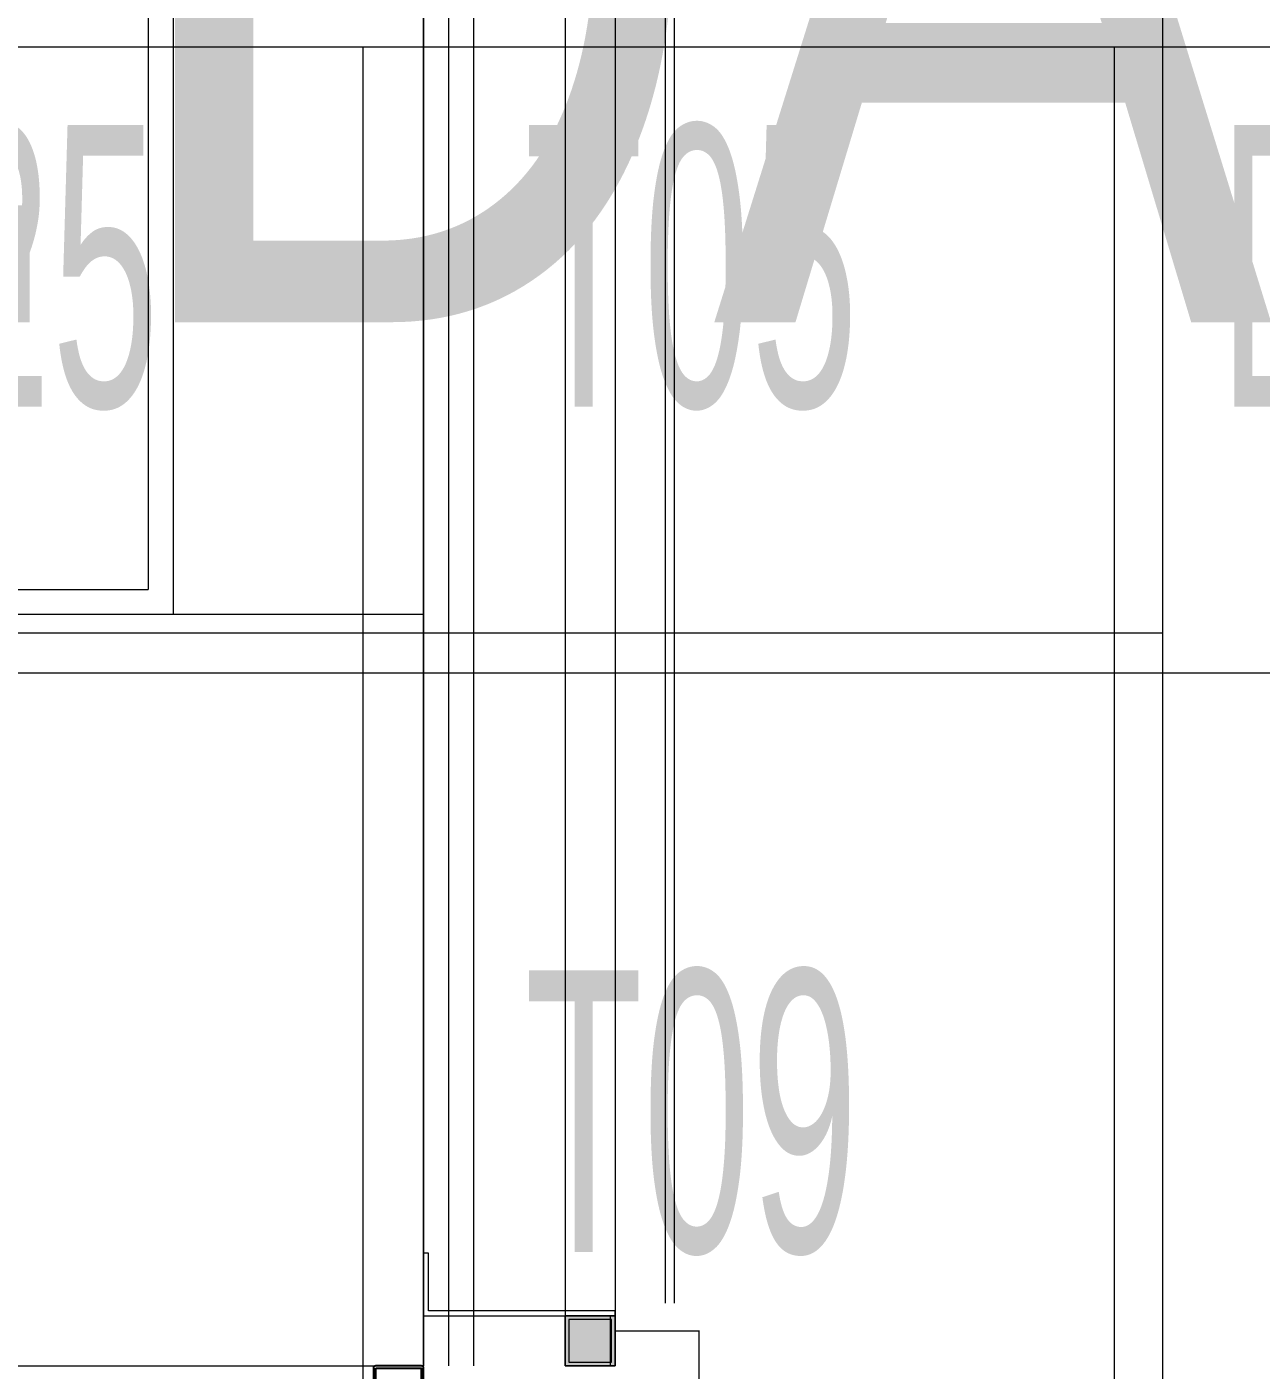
# Model space of a CAD drawing. Extents: x -9058 to 11890, y 0 to 4205.
# Drawn here: x 3893.4 to 3991.9, y 2915.5 to 3022.8 of the extents above; entities that cross this region are included whole.
import ezdxf
from ezdxf.enums import TextEntityAlignment as Align

# ---------------------------------------------------------------- set-up
doc = ezdxf.new("R2010")
doc.units = 0
doc.header["$MEASUREMENT"] = 0
doc.layers.get('0').update_dxf_attribs({"color": 9, "lineweight": 9})
for name, color, linetype, lineweight in [('10', 9, 'Continuous', 9), ('M-TEFRIS2-015', 129, 'Continuous', 9), ('M-TEFRIS2-015 @ 10 (1)', 129, 'Continuous', 9), ('M-TEFRIS2-015 @ 10 (2)', 129, 'Continuous', 9), ('M-TEFRIS2-015 @ 20', 129, 'Continuous', 9)]:
    doc.layers.add(name, color=color, linetype=linetype, lineweight=lineweight)
doc.styles.add('Arial', font='arial.ttf', dxfattribs={"height": 2.5})
doc.styles.add('MuuM_TEXT-STANDART', font='ARIALN.TTF')

# ---------------------------------------------------------------- blocks, each defined once
blk = doc.blocks.new('p-s-profil')
at = {"layer": '10'}
blk.add_lwpolyline([(9, 15.3), (4.6, 15.3), (4.6, 0.4), (0, 0.4), (0, 0), (5, 0), (5, 14.9), (9, 14.9), (9, 15.3)], dxfattribs=at)
blk.add_lwpolyline([(9, 15.3), (4.6, 15.3), (4.6, 0.4), (0, 0.4), (0, 0), (5, 0), (5, 14.9), (9, 14.9), (9, 15.3)], dxfattribs=at)
blk = doc.blocks.new('p-kutu_profil_40x40')
h = blk.add_hatch(color=256)
h.dxf.hatch_style = 1
h.paths.add_polyline_path([(0, 0), (4, 0), (4, 4), (0, 4)])
h = blk.add_hatch(color=255)
h.dxf.hatch_style = 1
h.paths.add_polyline_path([(0, 0), (4, 0), (4, 4), (0, 4)])
blk.add_lwpolyline([(0, 0), (4, 0), (4, 4), (0, 4)], close=True)
at = {"layer": '10'}
for points in [[(0, 4), (4, 4), (4, 0), (0, 0)], [(0, 4), (4, 4), (4, 0), (0, 0)], [(0, 0), (4, 0), (4, 4), (0, 4)], [(0.3, 3.7), (3.7, 3.7), (3.7, 0.3), (0.3, 0.3)], [(0.3, 3.7), (3.7, 3.7), (3.7, 0.3), (0.3, 0.3)]]:
    blk.add_lwpolyline(points, close=True, dxfattribs=at)
blk = doc.blocks.new('P-DOG-PORSCHE')
at = {"layer": '10', "const_width": 0.1}
blk.add_lwpolyline([(4.78, 17.3), (2.78, 17.3), (2.78, 24), (-2.22, 24), (-2.22, 2), (-4.57, 2)], dxfattribs=at)
at = {"layer": '10', "lineweight": 25, "ltscale": 0.5}
blk.add_lwpolyline([(0, -1.8, -0.414214), (-0.2, -2), (-3.8, -2, -0.414214), (-4, -1.8), (-4, 1.8, -0.414214), (-3.8, 2), (-0.2, 2, -0.414214), (0, 1.8)], format="xyb", close=True, dxfattribs=at)
blk.add_lwpolyline([(-0.2, -1.8), (-0.2, 1.8), (-3.8, 1.8), (-3.8, -1.8)], close=True, dxfattribs=at)
blk = doc.blocks.new('0a_roomno2')
for points in [[(0, -5), (30, -5)], [(12, -5), (12, -16)], [(18, -5), (18, -16)], [(24, -5), (24, -16)], [(12, -10.5), (0, -10.5)]]:
    blk.add_lwpolyline(points)
at = {"style": 'Arial'}
blk.add_attdef('ODANO', (0, 1.505), '', height=3, dxfattribs=at)
blk.add_attdef('MEKANADI', text='', height=3, dxfattribs=at).set_placement((0.525, -4.75), align=Align.BOTTOM_LEFT)
at = {"style": 'MuuM_TEXT-STANDART', "width": 0.6}
for tag, p in [('YER01', (15, -7)), ('TAVAN01', (20.625, -7)), ('DUVAR01', (26.25, -7)), ('YER02', (15, -10.375)), ('TAVAN02', (20.625, -10.375)), ('DUVAR02', (26.25, -10.375)), ('YER03', (15, -13.75)), ('TAVAN03', (20.625, -13.75)), ('DUVAR03', (26.25, -13.75))]:
    blk.add_attdef(tag, text='', height=2.25, dxfattribs=at).set_placement(p, align=Align.MIDDLE_CENTER)
at = {"style": 'MuuM_TEXT-STANDART'}
blk.add_attdef('M2', text='', height=2.25, dxfattribs=at).set_placement((1.3231, -7.8046), align=Align.MIDDLE_LEFT)
at = {"style": 'MuuM_TEXT-STANDART', "width": 0.6}
blk.add_attdef('TEMIZTAVANYUKSEKLIGI', text='', height=2.25, dxfattribs=at).set_placement((2.7, -13.1619), align=Align.MIDDLE_LEFT)
blk = doc.blocks.new('*U684')
at = {"layer": 'M-TEFRIS2-015 @ 20', "xscale": 20, "yscale": 20, "zscale": 20}
blk.add_blockref('0a_roomno2', (3744.05, 3184.38), dxfattribs=at)
blk = doc.blocks.new('*U685')
at = {"layer": 'M-TEFRIS2-015 @ 10 (1)'}
ref = blk.add_blockref('0a_roomno2', (3740.2, 3071.21), dxfattribs=dict(at, xscale=10, yscale=10, zscale=10))
ref.add_attrib('YER01', 'Y25', dxfattribs={"layer": '0', "height": 22.5, "style": 'MuuM_TEXT-STANDART', "width": 0.6}).set_placement((3890.2, 3003.71), align=Align.MIDDLE_CENTER)
ref.add_attrib('TAVAN01', 'T05', dxfattribs={"layer": '0', "height": 22.5, "style": 'MuuM_TEXT-STANDART', "width": 0.6}).set_placement((3946.45, 3003.71), align=Align.MIDDLE_CENTER)
ref.add_attrib('DUVAR01', 'D07', dxfattribs={"layer": '0', "height": 22.5, "style": 'MuuM_TEXT-STANDART', "width": 0.6}).set_placement((4002.7, 3003.71), align=Align.MIDDLE_CENTER)
ref.add_attrib('TAVAN03', 'T09', dxfattribs={"layer": '0', "height": 22.5, "style": 'MuuM_TEXT-STANDART', "width": 0.6}).set_placement((3946.45, 2936.21), align=Align.MIDDLE_CENTER)
at = {"layer": 'M-TEFRIS2-015 @ 10 (2)'}
ref = blk.add_blockref('0a_roomno2', (3740.2, 3071.21), dxfattribs=dict(at, xscale=10, yscale=10, zscale=10))
ref.add_attrib('YER01', 'Y25', dxfattribs={"layer": '0', "height": 22.5, "style": 'MuuM_TEXT-STANDART', "width": 0.6}).set_placement((3890.2, 3003.71), align=Align.MIDDLE_CENTER)
ref.add_attrib('TAVAN01', 'T05', dxfattribs={"layer": '0', "height": 22.5, "style": 'MuuM_TEXT-STANDART', "width": 0.6}).set_placement((3946.45, 3003.71), align=Align.MIDDLE_CENTER)
ref.add_attrib('DUVAR01', 'D07', dxfattribs={"layer": '0', "height": 22.5, "style": 'MuuM_TEXT-STANDART', "width": 0.6}).set_placement((4002.7, 3003.71), align=Align.MIDDLE_CENTER)
ref.add_attrib('TAVAN03', 'T09', dxfattribs={"layer": '0', "height": 22.5, "style": 'MuuM_TEXT-STANDART', "width": 0.6}).set_placement((3946.45, 2936.21), align=Align.MIDDLE_CENTER)
at = {"layer": 'M-TEFRIS2-015 @ 20'}
ref = blk.add_blockref('0a_roomno2', (3740.2, 3071.21), dxfattribs=dict(at, xscale=20, yscale=20, zscale=20))
ref.add_attrib('MEKANADI', 'SAT.DAN.ODASI', dxfattribs={"layer": '0', "height": 60, "style": 'Arial', "width": 0.8}).set_placement((3750.7, 2981.21), align=Align.BOTTOM_LEFT)

msp = doc.modelspace()

# ---------------------------------------------------------------- linework, layer by layer
at = {"layer": 'M-TEFRIS2-015'}
for points in [[(3903.06, 3161.87), (3903.06, 2977.87)], [(3903.06, 3161.87), (3903.06, 2977.87)], [(3925.06, 2975.87), (3925.06, 2975.87), (3925.06, 3159.87), (3905.06, 3159.87), (3905.06, 2975.87), (3905.06, 2975.87)], [(3927.06, 3159.87), (3927.06, 2915.87)], [(3929.06, 3159.87), (3929.06, 2915.87)], [(3925.06, 3158.09), (3925.06, 2915.87)], [(3936.36, 3155.47), (3936.36, 2915.87)], [(3940.36, 3155.47), (3940.36, 2915.87)], [(3944.36, 3154.87), (3944.36, 2920.87)], [(3945.06, 3154.87), (3945.06, 2920.87)], [(3903.06, 2913.87), (3863.06, 2913.87), (3863.06, 2977.87), (3903.06, 2977.87)], [(3925.06, 2975.87), (3905.06, 2975.87)]]:
    msp.add_lwpolyline(points, dxfattribs=at)
msp.add_lwpolyline([(3865.06, 2915.87), (3925.06, 2915.87), (3925.06, 2975.87), (3865.06, 2975.87)], close=True, dxfattribs=at)

# ---------------------------------------------------------------- block references
at = {"layer": 'M-TEFRIS2-015', "color": 6}
for name in ['*U684', '*U685']:
    msp.add_blockref(name, (0, 0), dxfattribs=at)
at = {"layer": 'M-TEFRIS2-015', "rotation": 270}
msp.add_blockref('p-s-profil', (3925.06, 2924.87), dxfattribs=at)
at = {"layer": 'M-TEFRIS2-015', "xscale": -1, "rotation": 270}
msp.add_blockref('P-DOG-PORSCHE', (3923.06, 2915.87), dxfattribs=at)
at = {"layer": 'M-TEFRIS2-015', "extrusion": (0, 0, -1), "zscale": -1, "rotation": 90}
msp.add_blockref('p-kutu_profil_40x40', (-3936.36, 2915.87), dxfattribs=at)

doc.saveas('drawing.dxf')
